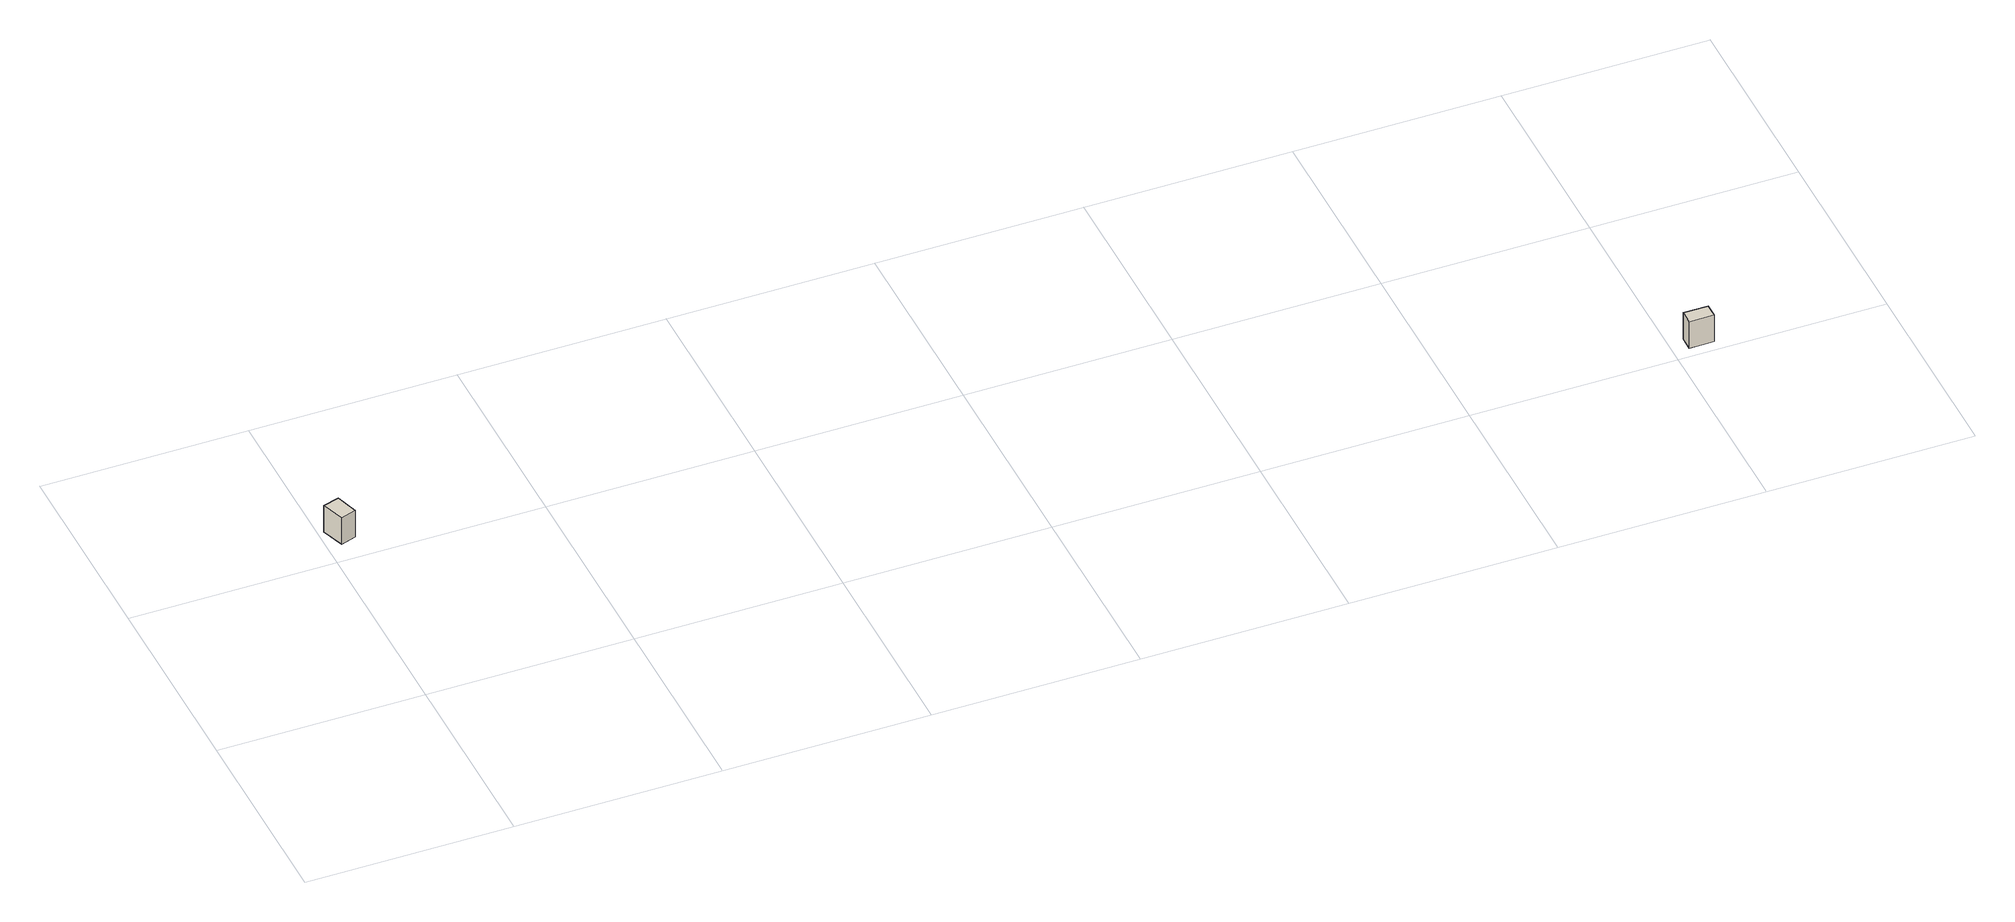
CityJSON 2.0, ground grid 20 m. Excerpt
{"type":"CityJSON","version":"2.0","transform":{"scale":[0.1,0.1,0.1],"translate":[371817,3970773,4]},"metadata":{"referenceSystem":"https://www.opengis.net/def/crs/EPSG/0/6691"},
"CityObjects":{
"building1":{"type":"Building","attributes":{"計測周辺長":7.98,"建物高さ":3,"更新年":"2016","usage":"422","measuredHeight":-9999,"storeysAboveGround":1,"BuildingDetailAttribute.totalFloorArea":4,"BuildingDetailAttribute.buildingFootprintArea":4,"BuildingDetailAttribute.buildingRoofEdgeArea":3.87,"BuildingDetailAttribute.buildingStructureOrgType":"2","BuildingDetailAttribute.fireproofStructureType":"1002","BuildingDetailAttribute.areaClassificationType":"23","BuildingDetailAttribute.districtsAndZonesType":"9999","BuildingDetailAttribute.orgUsage2":"18","BuildingDetailAttribute.specifiedBuildingCoverageRate":-9999,"BuildingDetailAttribute.specifiedFloorAreaRate":-9999,"BuildingDetailAttribute.surveyYear":2021,"BuildingIDAttribute.prefecture":"11","BuildingIDAttribute.city":"11106"},"geometry":[{"type":"Solid","lod":"1","boundaries":[[[[0,1,2,3]],[[2,4,5,3]],[[1,6,4,2]],[[0,7,6,1]],[[3,5,7,0]],[[4,6,7,5]]]]}]},
"building2":{"type":"Building","attributes":{"計測周辺長":7.58,"建物高さ":3,"更新年":"2016","usage":"422","measuredHeight":-9999,"storeysAboveGround":1,"BuildingDetailAttribute.totalFloorArea":3,"BuildingDetailAttribute.buildingFootprintArea":3,"BuildingDetailAttribute.buildingRoofEdgeArea":3.33,"BuildingDetailAttribute.buildingStructureOrgType":"2","BuildingDetailAttribute.fireproofStructureType":"1002","BuildingDetailAttribute.areaClassificationType":"23","BuildingDetailAttribute.districtsAndZonesType":"9999","BuildingDetailAttribute.orgUsage2":"18","BuildingDetailAttribute.specifiedBuildingCoverageRate":-9999,"BuildingDetailAttribute.specifiedFloorAreaRate":-9999,"BuildingDetailAttribute.surveyYear":2021,"BuildingIDAttribute.prefecture":"11","BuildingIDAttribute.city":"11106"},"geometry":[{"type":"Solid","lod":"1","boundaries":[[[[8,9,10,11]],[[10,12,13,11]],[[9,14,12,10]],[[8,15,14,9]],[[11,13,15,8]],[[12,14,15,13]]]]}]}
},
"vertices":[
[6,244,5],[22,249,5],[29,227,5],[14,222,5],[29,227,35],[14,222,35],[22,249,35],[6,244,35],
[1212,17,12],[1236,17,12],[1236,3,12],[1212,3,12],[1236,3,42],[1212,3,42],[1236,17,42],[1212,17,42]
]}
